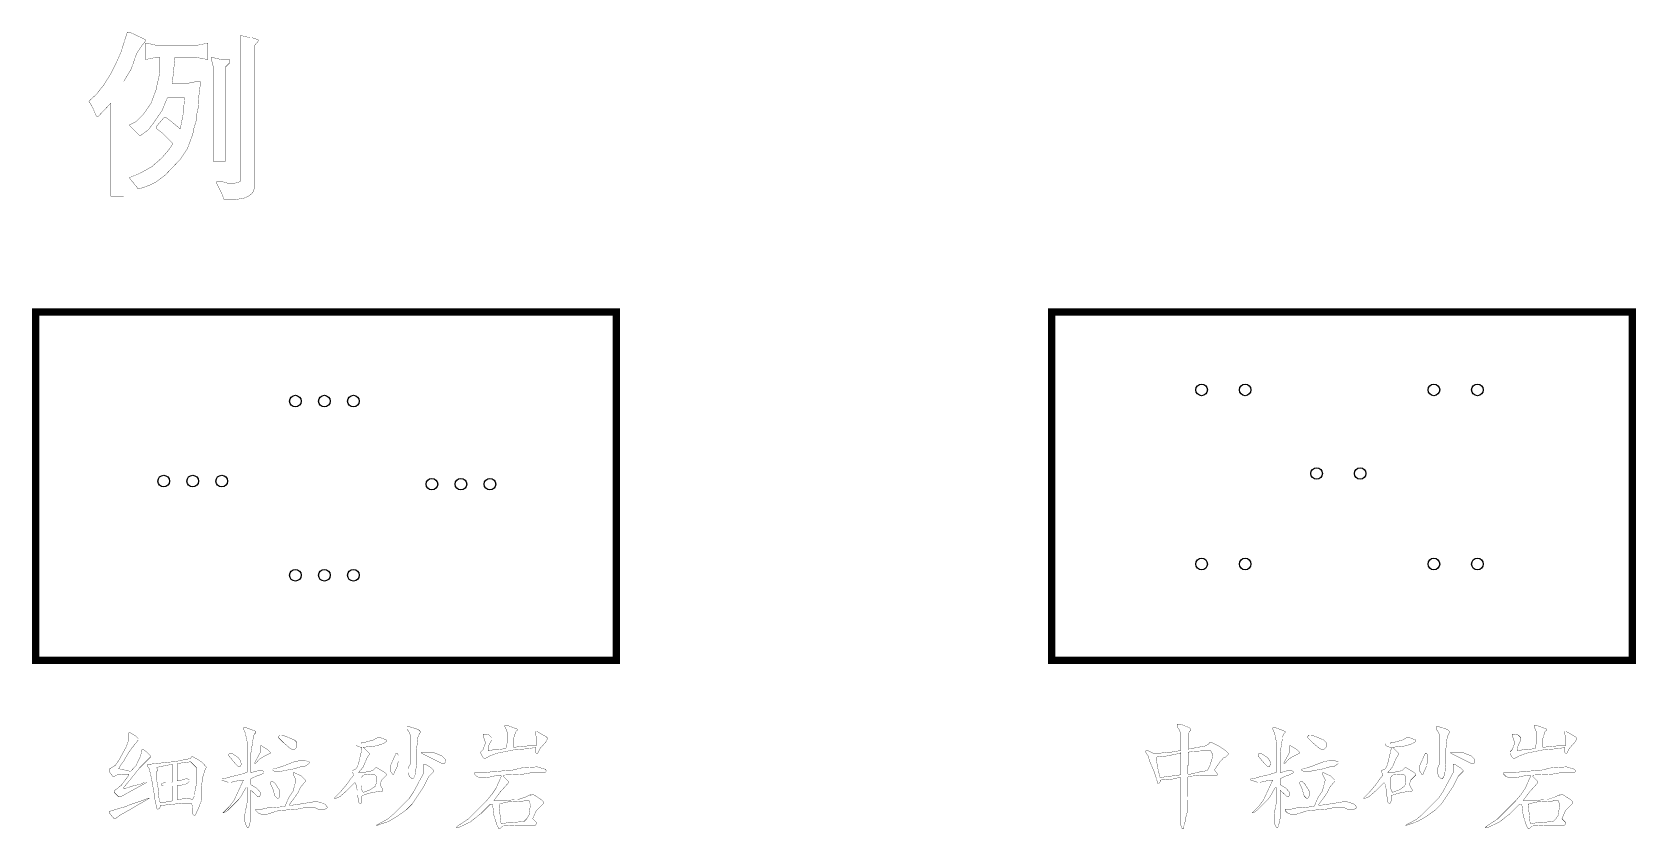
# Model space of a CAD drawing. Extents: x 94 to 452, y -72 to 1042.
# Drawn here: x 211.2 to 266.4, y -25.8 to 1.7 of the extents above; entities that cross this region are included whole.
import ezdxf

# ---------------------------------------------------------------- set-up
doc = ezdxf.new("R2010")
doc.units = 0
doc.header["$MEASUREMENT"] = 0
doc.layers.get('0').update_dxf_attribs({"color": 6})
doc.layers.add('TREE_LAYER', color=7, linetype='Continuous')

# ---------------------------------------------------------------- blocks, each defined once
blk = doc.blocks.new('SUB_BLK_141')
at = {"color": 0}
blk.add_circle((0, 0), 0.5, dxfattribs=at)

msp = doc.modelspace()

# ---------------------------------------------------------------- linework, layer by layer
at = {"layer": 'TREE_LAYER'}
for points, const_width, elevation in [([(214.517847, 1.648452), (214.423729, 1.648452), (214.423729, 1.624922), (214.235494, 1.036687), (214.235494, 1.013158), (214.047259, 0.589628), (213.859023, 0.213158), (213.623729, -0.163313), (213.364906, -0.492725), (213.106082, -0.728019), (213.223729, -0.916254), (213.364906, -1.245666), (213.435494, -1.245666), (213.859023, -0.798607), (213.859023, -0.822137), (213.859023, -3.998607), (214.306082, -3.998607), (214.306082, -0.045666), (214.564906, 0.377863), (214.753141, 0.91904), (214.941376, 1.201393), (215.059023, 1.342569), (215.059023, 1.389628), (214.517847, 1.648452), (214.517847, 1.648452)], 0.01, 966), ([(215.106082, 1.271981), (215.059023, 1.271981), (215.059023, 0.707275), (215.411965, 0.777863), (215.553141, 0.777863), (215.553141, 0.754334), (215.553141, 0.260216), (215.435494, -0.257431), (215.435494, -0.30449), (215.247259, -0.798607), (214.988435, -1.175078), (214.729612, -1.433901), (214.494318, -1.551548), (214.870788, -1.928019), (215.176671, -1.692725), (215.364906, -1.433901), (215.623729, -1.057431), (215.811965, -0.610372), (216.4002, -0.610372), (216.4002, -0.633901), (216.376671, -0.939784), (216.376671, -1.057431), (216.259023, -1.669195), (216.235494, -1.669195), (215.953141, -1.433901), (215.764906, -1.292725), (215.694318, -1.292725), (215.435494, -1.598607), (215.435494, -1.669195), (215.623729, -1.810372), (216.0002, -2.186842), (215.882553, -2.375078), (215.623729, -2.68096), (215.270788, -2.986842), (214.847259, -3.222137), (214.494318, -3.363313), (214.8002, -3.739784), (214.870788, -3.739784), (215.2002, -3.622137), (215.435494, -3.50449), (215.741376, -3.269195), (216.259023, -2.728019), (216.494318, -2.375078), (216.682553, -1.88096), (216.729612, -1.645666), (216.823729, -1.339784), (216.823729, -1.175078), (216.870788, -0.963313), (216.894318, -0.563313), (216.941376, -0.186842), (216.941376, -0.045666), (216.847259, -0.045666), (216.494318, -0.116254), (215.976671, -0.116254), (215.976671, -0.092725), (216.0002, 0.001393), (216.0002, 0.071981), (216.070788, 0.754334), (216.070788, 0.777863), (216.823729, 0.777863), (217.2002, 0.707275), (217.2002, 1.271981), (216.847259, 1.201393), (215.411965, 1.201393), (215.106082, 1.271981), (215.106082, 1.271981)], 0.01, 966), ([(218.353141, 1.530805), (218.329612, 1.530805), (218.329612, -3.48096), (218.306082, -3.50449), (218.141376, -3.551548), (217.882553, -3.551548), (217.717847, -3.50449), (217.506082, -3.50449), (217.506082, -3.551548), (217.694318, -3.928019), (217.764906, -4.116254), (218.164906, -4.116254), (218.447259, -4.069195), (218.611965, -3.998607), (218.753141, -3.88096), (218.823729, -3.692725), (218.823729, 1.201393), (218.941376, 1.342569), (218.941376, 1.389628), (218.729612, 1.460216), (218.659023, 1.460216), (218.353141, 1.530805), (218.353141, 1.530805)], 0.01, 966), ([(217.364906, 0.777863), (217.317847, 0.777863), (217.317847, 0.754334), (217.388435, 0.471981), (217.388435, -2.798607), (217.811965, -2.798607), (217.811965, 0.448452), (217.953141, 0.589628), (217.953141, 0.707275), (217.670788, 0.707275), (217.364906, 0.777863), (217.364906, 0.777863)], 0.01, 966), ([(211.275441, -7.990312), (231.275441, -7.990312), (231.275441, -19.990312), (211.275441, -19.990312), (211.275441, -7.990312)], 0.25, 64), ([(246.275441, -7.990312), (266.275441, -7.990312), (266.275441, -19.990312), (246.275441, -19.990312), (246.275441, -7.990312)], 0.25, 64), ([(214.528194, -22.486878), (214.481135, -22.486878), (214.481135, -22.737858), (214.387017, -22.988838), (214.136037, -23.44374), (214.010547, -23.616289), (213.806625, -23.74178), (213.806625, -23.820211), (213.932116, -23.99276), (213.979174, -23.99276), (214.057606, -23.945701), (214.261527, -23.914329), (214.324272, -23.914329), (214.481135, -23.914329), (214.481135, -23.945701), (214.449763, -23.99276), (214.230155, -24.290799), (213.979174, -24.494721), (213.979174, -24.54178), (214.136037, -24.698642), (214.183096, -24.698642), (214.277214, -24.651584), (215.108586, -24.196682), (215.014468, -24.196682), (214.936037, -24.24374), (214.747802, -24.290799), (214.716429, -24.290799), (214.324272, -24.416289), (214.308586, -24.400603), (214.308586, -24.369231), (214.481135, -24.165309), (214.857606, -23.694721), (215.234076, -23.31825), (215.234076, -23.286878), (215.0929, -23.145701), (214.983096, -23.06727), (214.936037, -23.06727), (214.888978, -23.286878), (214.732116, -23.616289), (214.54388, -23.820211), (214.136037, -23.726093), (214.151723, -23.679035), (214.308586, -23.459427), (214.481135, -23.161387), (214.606625, -22.988838), (214.810547, -22.737858), (214.810547, -22.690799), (214.716429, -22.596682), (214.528194, -22.486878), (214.528194, -22.486878)], 0.01, 880), ([(218.528194, -22.314329), (218.434076, -22.314329), (218.434076, -22.361387), (218.496821, -22.502564), (218.559567, -22.800603), (218.559567, -23.851584), (218.308586, -23.930015), (218.041919, -23.99276), (218.010547, -23.99276), (217.900743, -24.039819), (217.681135, -24.071191), (217.681135, -24.11825), (217.916429, -24.196682), (217.994861, -24.196682), (218.339959, -24.11825), (218.434076, -24.11825), (218.104665, -24.824133), (217.932116, -25.04374), (217.728194, -25.247662), (217.759567, -25.247662), (217.885057, -25.169231), (218.277214, -24.777074), (218.355645, -24.66727), (218.512508, -24.384917), (218.528194, -24.369231), (218.54388, -24.369231), (218.559567, -24.369231), (218.559567, -24.886878), (218.481135, -25.294721), (218.481135, -25.545701), (218.512508, -25.655505), (218.559567, -25.749623), (218.606625, -25.749623), (218.637998, -25.671191), (218.685057, -25.451584), (218.685057, -24.463348), (218.685057, -24.463348), (218.936037, -24.698642), (218.983096, -24.698642), (219.014468, -24.620211), (219.014468, -24.54178), (218.888978, -24.400603), (218.685057, -24.275113), (218.685057, -24.071191), (218.888978, -23.977074), (219.030155, -23.930015), (219.139959, -23.86727), (219.139959, -23.820211), (219.061527, -23.788838), (218.96741, -23.788838), (218.732116, -23.851584), (218.700743, -23.86727), (218.685057, -23.851584), (218.685057, -23.208446), (218.763488, -22.706486), (218.763488, -22.64374), (218.810547, -22.533936), (218.857606, -22.486878), (218.857606, -22.439819), (218.653684, -22.361387), (218.528194, -22.314329), (218.528194, -22.314329)], 0.01, 880), ([(219.751723, -22.565309), (219.688978, -22.565309), (219.641919, -22.612368), (219.641919, -22.659427), (219.814468, -22.831976), (220.049763, -23.035897), (220.14388, -23.06727), (220.190939, -23.06727), (220.26937, -22.988838), (220.26937, -22.816289), (220.190939, -22.737858), (219.8929, -22.612368), (219.751723, -22.565309), (219.751723, -22.565309)], 0.01, 880), ([(224.159567, -22.282956), (224.065449, -22.282956), (224.065449, -22.361387), (224.14388, -22.471191), (224.190939, -22.596682), (224.190939, -23.569231), (224.14388, -23.616289), (224.112508, -23.726093), (224.112508, -23.86727), (224.14388, -23.99276), (224.237998, -24.071191), (224.26937, -24.071191), (224.316429, -24.024133), (224.363488, -23.882956), (224.379174, -23.679035), (224.394861, -23.553544), (224.394861, -23.06727), (224.441919, -22.64374), (224.488978, -22.533936), (224.520351, -22.486878), (224.520351, -22.439819), (224.473292, -22.39276), (224.410547, -22.361387), (224.159567, -22.282956), (224.159567, -22.282956)], 0.01, 880), ([(227.532116, -22.235897), (227.437998, -22.235897), (227.437998, -22.282956), (227.485057, -22.377074), (227.516429, -22.471191), (227.516429, -22.831976), (227.46937, -23.035897), (227.171331, -23.06727), (227.077214, -23.06727), (226.857606, -23.114329), (226.857606, -23.098642), (226.888978, -22.910407), (226.983096, -22.737858), (226.983096, -22.659427), (226.888978, -22.565309), (226.747802, -22.533936), (226.685057, -22.533936), (226.685057, -22.580995), (226.763488, -22.816289), (226.763488, -22.863348), (226.685057, -23.06727), (226.606625, -23.145701), (226.606625, -23.19276), (226.66937, -23.31825), (226.716429, -23.365309), (226.779174, -23.365309), (226.920351, -23.286878), (227.171331, -23.19276), (227.798782, -23.06727), (228.300743, -23.035897), (228.473292, -22.988838), (228.488978, -22.988838), (228.488978, -23.161387), (228.520351, -23.19276), (228.56741, -23.19276), (228.645841, -23.035897), (228.865449, -22.784917), (228.896821, -22.706486), (228.896821, -22.659427), (228.865449, -22.628054), (228.536037, -22.439819), (228.488978, -22.439819), (228.488978, -22.502564), (228.520351, -22.64374), (228.520351, -22.94178), (228.520351, -22.94178), (228.222312, -22.94178), (227.736037, -22.988838), (227.736037, -22.973152), (227.736037, -22.690799), (227.814468, -22.439819), (227.861527, -22.408446), (227.861527, -22.361387), (227.532116, -22.235897), (227.532116, -22.235897)], 0.01, 880), ([(250.705641, -22.188838), (250.595837, -22.188838), (250.595837, -22.282956), (250.674268, -22.39276), (250.721327, -22.51825), (250.721327, -23.082956), (250.721327, -23.098642), (250.360543, -23.161387), (250.250739, -23.161387), (249.999759, -23.19276), (249.764465, -23.19276), (249.607602, -23.114329), (249.513484, -23.114329), (249.513484, -23.161387), (249.607602, -23.302564), (249.638974, -23.44374), (249.811523, -23.851584), (249.937014, -24.24374), (249.984072, -24.228054), (250.015445, -24.165309), (250.015445, -24.11825), (250.423288, -24.086878), (250.62721, -24.039819), (250.705641, -24.024133), (250.721327, -24.039819), (250.721327, -25.671191), (250.768386, -25.796682), (250.815445, -25.796682), (250.815445, -25.733936), (250.846818, -25.639819), (250.893876, -25.451584), (250.893876, -25.404525), (250.940935, -25.231976), (250.956621, -24.024133), (250.987994, -23.99276), (251.442896, -23.945701), (251.976229, -23.945701), (251.976229, -23.898642), (251.897798, -23.788838), (251.897798, -23.74178), (252.070347, -23.490799), (252.195837, -23.349623), (252.258582, -23.333936), (252.3527, -23.239819), (252.3527, -23.19276), (252.258582, -23.098642), (252.023288, -22.94178), (251.772308, -22.816289), (251.725249, -22.816289), (251.67819, -22.879035), (251.568386, -22.94178), (250.987994, -23.051584), (250.972308, -23.051584), (250.972308, -22.565309), (251.019367, -22.439819), (251.066425, -22.408446), (251.066425, -22.361387), (251.019367, -22.314329), (250.940935, -22.282956), (250.705641, -22.188838), (250.705641, -22.188838)], 0.01, 881), ([(253.984072, -22.314329), (253.889955, -22.314329), (253.889955, -22.361387), (253.9527, -22.502564), (254.015445, -22.800603), (254.015445, -23.851584), (253.764465, -23.930015), (253.497798, -23.99276), (253.466425, -23.99276), (253.356621, -24.039819), (253.137014, -24.071191), (253.137014, -24.11825), (253.372308, -24.196682), (253.450739, -24.196682), (253.795837, -24.11825), (253.889955, -24.11825), (253.560543, -24.824133), (253.387994, -25.04374), (253.184072, -25.247662), (253.215445, -25.247662), (253.340935, -25.169231), (253.733092, -24.777074), (253.811523, -24.66727), (253.968386, -24.384917), (253.984072, -24.369231), (253.999759, -24.369231), (254.015445, -24.369231), (254.015445, -24.886878), (253.937014, -25.294721), (253.937014, -25.545701), (253.968386, -25.655505), (254.015445, -25.749623), (254.062504, -25.749623), (254.093876, -25.671191), (254.140935, -25.451584), (254.140935, -24.463348), (254.140935, -24.463348), (254.391916, -24.698642), (254.438974, -24.698642), (254.470347, -24.620211), (254.470347, -24.54178), (254.344857, -24.400603), (254.140935, -24.275113), (254.140935, -24.071191), (254.344857, -23.977074), (254.486033, -23.930015), (254.595837, -23.86727), (254.595837, -23.820211), (254.517406, -23.788838), (254.423288, -23.788838), (254.187994, -23.851584), (254.156621, -23.86727), (254.140935, -23.851584), (254.140935, -23.208446), (254.219367, -22.706486), (254.219367, -22.64374), (254.266425, -22.533936), (254.313484, -22.486878), (254.313484, -22.439819), (254.109563, -22.361387), (253.984072, -22.314329), (253.984072, -22.314329)], 0.01, 881), ([(255.207602, -22.565309), (255.144857, -22.565309), (255.097798, -22.612368), (255.097798, -22.659427), (255.270347, -22.831976), (255.505641, -23.035897), (255.599759, -23.06727), (255.646818, -23.06727), (255.725249, -22.988838), (255.725249, -22.816289), (255.646818, -22.737858), (255.348778, -22.612368), (255.207602, -22.565309), (255.207602, -22.565309)], 0.01, 881), ([(259.615445, -22.282956), (259.521327, -22.282956), (259.521327, -22.361387), (259.599759, -22.471191), (259.646818, -22.596682), (259.646818, -23.569231), (259.599759, -23.616289), (259.568386, -23.726093), (259.568386, -23.86727), (259.599759, -23.99276), (259.693876, -24.071191), (259.725249, -24.071191), (259.772308, -24.024133), (259.819367, -23.882956), (259.835053, -23.679035), (259.850739, -23.553544), (259.850739, -23.06727), (259.897798, -22.64374), (259.944857, -22.533936), (259.976229, -22.486878), (259.976229, -22.439819), (259.92917, -22.39276), (259.866425, -22.361387), (259.615445, -22.282956), (259.615445, -22.282956)], 0.01, 881), ([(262.987994, -22.235897), (262.893876, -22.235897), (262.893876, -22.282956), (262.940935, -22.377074), (262.972308, -22.471191), (262.972308, -22.831976), (262.925249, -23.035897), (262.62721, -23.06727), (262.533092, -23.06727), (262.313484, -23.114329), (262.313484, -23.098642), (262.344857, -22.910407), (262.438974, -22.737858), (262.438974, -22.659427), (262.344857, -22.565309), (262.20368, -22.533936), (262.140935, -22.533936), (262.140935, -22.580995), (262.219367, -22.816289), (262.219367, -22.863348), (262.140935, -23.06727), (262.062504, -23.145701), (262.062504, -23.19276), (262.125249, -23.31825), (262.172308, -23.365309), (262.235053, -23.365309), (262.376229, -23.286878), (262.62721, -23.19276), (263.254661, -23.06727), (263.756621, -23.035897), (263.92917, -22.988838), (263.944857, -22.988838), (263.944857, -23.161387), (263.976229, -23.19276), (264.023288, -23.19276), (264.101719, -23.035897), (264.321327, -22.784917), (264.3527, -22.706486), (264.3527, -22.659427), (264.321327, -22.628054), (263.991916, -22.439819), (263.944857, -22.439819), (263.944857, -22.502564), (263.976229, -22.64374), (263.976229, -22.94178), (263.976229, -22.94178), (263.67819, -22.94178), (263.191916, -22.988838), (263.191916, -22.973152), (263.191916, -22.690799), (263.270347, -22.439819), (263.317406, -22.408446), (263.317406, -22.361387), (262.987994, -22.235897), (262.987994, -22.235897)], 0.01, 881), ([(218.026233, -23.19276), (217.979174, -23.19276), (217.932116, -23.224133), (217.932116, -23.286878), (218.151723, -23.553544), (218.261527, -23.663348), (218.308586, -23.663348), (218.355645, -23.584917), (218.339959, -23.475113), (218.261527, -23.349623), (218.026233, -23.19276), (218.026233, -23.19276)], 0.01, 880), ([(219.061527, -22.94178), (219.014468, -22.94178), (219.014468, -23.161387), (218.810547, -23.537858), (218.857606, -23.537858), (218.983096, -23.396682), (219.108586, -23.31825), (219.359567, -23.19276), (219.359567, -23.161387), (219.265449, -23.06727), (219.061527, -22.94178), (219.061527, -22.94178)], 0.01, 880), ([(223.155645, -22.659427), (223.045841, -22.659427), (222.904665, -22.737858), (222.622312, -22.816289), (222.512508, -22.816289), (222.481135, -22.863348), (222.308586, -22.863348), (222.308586, -22.910407), (222.402704, -22.973152), (222.512508, -22.988838), (222.512508, -23.051584), (222.434076, -23.380995), (222.434076, -23.412368), (222.355645, -23.663348), (222.2929, -23.74178), (222.183096, -23.788838), (222.183096, -23.835897), (222.230155, -23.945701), (222.104665, -24.102564), (222.010547, -24.24374), (221.759567, -24.54178), (221.555645, -24.745701), (221.602704, -24.745701), (221.665449, -24.730015), (221.759567, -24.682956), (221.994861, -24.479035), (222.261527, -24.212368), (222.277214, -24.212368), (222.308586, -24.275113), (222.324272, -24.369231), (222.355645, -24.479035), (222.355645, -24.635897), (222.387017, -24.761387), (222.387017, -24.871191), (222.434076, -24.91825), (222.481135, -24.91825), (222.512508, -24.839819), (222.512508, -24.66727), (222.528194, -24.651584), (222.653684, -24.604525), (222.888978, -24.54178), (223.234076, -24.494721), (223.234076, -24.447662), (223.139959, -24.275113), (223.187017, -24.11825), (223.359567, -23.945701), (223.359567, -23.914329), (223.296821, -23.851584), (223.030155, -23.694721), (222.983096, -23.694721), (222.888978, -23.788838), (222.779174, -23.820211), (222.716429, -23.820211), (222.575253, -23.86727), (222.402704, -23.86727), (222.402704, -23.851584), (222.559567, -23.663348), (222.685057, -23.365309), (222.763488, -23.239819), (222.763488, -23.19276), (222.559567, -22.988838), (222.700743, -22.973152), (222.998782, -22.94178), (223.249763, -22.863348), (223.359567, -22.784917), (223.359567, -22.737858), (223.155645, -22.659427), (223.155645, -22.659427)], 0.01, 880), ([(223.736037, -23.19276), (223.688978, -23.19276), (223.485057, -23.647662), (223.485057, -23.788838), (223.563488, -23.914329), (223.610547, -23.914329), (223.626233, -23.86727), (223.736037, -23.631976), (223.736037, -23.600603), (223.76741, -23.475113), (223.76741, -23.271191), (223.736037, -23.19276), (223.736037, -23.19276)], 0.01, 880), ([(224.959567, -23.161387), (224.56741, -23.161387), (224.56741, -23.19276), (225.257606, -23.537858), (225.36741, -23.537858), (225.398782, -23.459427), (225.398782, -23.412368), (225.273292, -23.286878), (224.959567, -23.161387), (224.959567, -23.161387)], 0.01, 880), ([(250.705641, -23.19276), (250.721327, -23.177074), (250.721327, -23.19276), (250.721327, -23.930015), (250.611523, -23.961387), (250.235053, -23.99276), (250.015445, -24.039819), (249.999759, -24.008446), (249.937014, -23.74178), (249.889955, -23.475113), (249.889955, -23.333936), (249.905641, -23.31825), (250.250739, -23.286878), (250.705641, -23.19276), (250.705641, -23.19276)], 0.01, 881), ([(251.42721, -23.114329), (251.42721, -23.114329), (251.756621, -23.114329), (251.80368, -23.208446), (251.819367, -23.224133), (251.80368, -23.365309), (251.725249, -23.616289), (251.646818, -23.773152), (251.615445, -23.788838), (251.505641, -23.820211), (251.442896, -23.820211), (251.050739, -23.914329), (250.972308, -23.914329), (250.956621, -23.898642), (250.956621, -23.616289), (250.972308, -23.616289), (250.972308, -23.161387), (251.113484, -23.130015), (251.42721, -23.114329), (251.42721, -23.114329)], 0.01, 881), ([(253.482112, -23.19276), (253.435053, -23.19276), (253.387994, -23.224133), (253.387994, -23.286878), (253.607602, -23.553544), (253.717406, -23.663348), (253.764465, -23.663348), (253.811523, -23.584917), (253.795837, -23.475113), (253.717406, -23.349623), (253.482112, -23.19276), (253.482112, -23.19276)], 0.01, 881), ([(254.517406, -22.94178), (254.470347, -22.94178), (254.470347, -23.161387), (254.266425, -23.537858), (254.313484, -23.537858), (254.438974, -23.396682), (254.564465, -23.31825), (254.815445, -23.19276), (254.815445, -23.161387), (254.721327, -23.06727), (254.517406, -22.94178), (254.517406, -22.94178)], 0.01, 881), ([(258.611523, -22.659427), (258.501719, -22.659427), (258.360543, -22.737858), (258.07819, -22.816289), (257.968386, -22.816289), (257.937014, -22.863348), (257.764465, -22.863348), (257.764465, -22.910407), (257.858582, -22.973152), (257.968386, -22.988838), (257.968386, -23.051584), (257.889955, -23.380995), (257.889955, -23.412368), (257.811523, -23.663348), (257.748778, -23.74178), (257.638974, -23.788838), (257.638974, -23.835897), (257.686033, -23.945701), (257.560543, -24.102564), (257.466425, -24.24374), (257.215445, -24.54178), (257.011523, -24.745701), (257.058582, -24.745701), (257.121327, -24.730015), (257.215445, -24.682956), (257.450739, -24.479035), (257.717406, -24.212368), (257.733092, -24.212368), (257.764465, -24.275113), (257.780151, -24.369231), (257.811523, -24.479035), (257.811523, -24.635897), (257.842896, -24.761387), (257.842896, -24.871191), (257.889955, -24.91825), (257.937014, -24.91825), (257.968386, -24.839819), (257.968386, -24.66727), (257.984072, -24.651584), (258.109563, -24.604525), (258.344857, -24.54178), (258.689955, -24.494721), (258.689955, -24.447662), (258.595837, -24.275113), (258.642896, -24.11825), (258.815445, -23.945701), (258.815445, -23.914329), (258.7527, -23.851584), (258.486033, -23.694721), (258.438974, -23.694721), (258.344857, -23.788838), (258.235053, -23.820211), (258.172308, -23.820211), (258.031131, -23.86727), (257.858582, -23.86727), (257.858582, -23.851584), (258.015445, -23.663348), (258.140935, -23.365309), (258.219367, -23.239819), (258.219367, -23.19276), (258.015445, -22.988838), (258.156621, -22.973152), (258.454661, -22.94178), (258.705641, -22.863348), (258.815445, -22.784917), (258.815445, -22.737858), (258.611523, -22.659427), (258.611523, -22.659427)], 0.01, 881), ([(259.191916, -23.19276), (259.144857, -23.19276), (258.940935, -23.647662), (258.940935, -23.788838), (259.019367, -23.914329), (259.066425, -23.914329), (259.082112, -23.86727), (259.191916, -23.631976), (259.191916, -23.600603), (259.223288, -23.475113), (259.223288, -23.271191), (259.191916, -23.19276), (259.191916, -23.19276)], 0.01, 881), ([(260.415445, -23.161387), (260.023288, -23.161387), (260.023288, -23.19276), (260.713484, -23.537858), (260.823288, -23.537858), (260.854661, -23.459427), (260.854661, -23.412368), (260.72917, -23.286878), (260.415445, -23.161387), (260.415445, -23.161387)], 0.01, 881), ([(216.6929, -23.31825), (216.645841, -23.31825), (216.614468, -23.365309), (216.457606, -23.412368), (216.410547, -23.412368), (216.049763, -23.490799), (215.971331, -23.490799), (215.234076, -23.569231), (215.234076, -23.584917), (215.234076, -23.584917), (215.202704, -23.569231), (215.139959, -23.569231), (215.139959, -23.663348), (215.187017, -23.726093), (215.265449, -24.071191), (215.375253, -24.698642), (215.390939, -24.855505), (215.437998, -25.028054), (215.437998, -25.075113), (215.46937, -25.122172), (215.532116, -25.106486), (215.563488, -25.04374), (215.563488, -24.996682), (216.316429, -24.91825), (216.645841, -24.91825), (216.6929, -25.106486), (216.6929, -25.294721), (216.724272, -25.326093), (216.771331, -25.326093), (216.896821, -25.059427), (216.928194, -24.965309), (216.990939, -24.808446), (216.990939, -24.306486), (217.006625, -24.180995), (217.037998, -23.99276), (217.116429, -23.74178), (217.147802, -23.694721), (217.147802, -23.663348), (217.006625, -23.506486), (216.865449, -23.412368), (216.6929, -23.31825), (216.6929, -23.31825)], 0.01, 880), ([(215.924272, -23.584917), (215.939959, -23.584917), (215.987017, -23.584917), (215.987017, -24.180995), (215.955645, -24.196682), (215.751723, -24.196682), (215.688978, -24.212368), (215.610547, -24.24374), (215.610547, -24.290799), (215.673292, -24.322172), (215.955645, -24.322172), (215.955645, -24.322172), (215.987017, -24.322172), (215.987017, -24.824133), (215.955645, -24.839819), (215.830155, -24.871191), (215.783096, -24.871191), (215.563488, -24.902564), (215.516429, -24.714329), (215.485057, -24.337858), (215.437998, -24.102564), (215.437998, -23.820211), (215.485057, -23.788838), (215.485057, -23.74178), (215.437998, -23.694721), (215.453684, -23.679035), (215.751723, -23.616289), (215.924272, -23.584917), (215.924272, -23.584917)], 0.01, 880), ([(216.583096, -23.490799), (216.614468, -23.490799), (216.81839, -23.694721), (216.81839, -24.212368), (216.739959, -24.620211), (216.739959, -24.66727), (216.677214, -24.79276), (216.551723, -24.745701), (216.473292, -24.745701), (216.159567, -24.79276), (216.14388, -24.777074), (216.14388, -24.306486), (216.159567, -24.290799), (216.300743, -24.290799), (216.488978, -24.24374), (216.56741, -24.165309), (216.56741, -24.11825), (216.488978, -24.071191), (216.457606, -24.071191), (216.300743, -24.11825), (216.253684, -24.11825), (216.159567, -24.149623), (216.14388, -24.133936), (216.14388, -23.553544), (216.222312, -23.537858), (216.583096, -23.490799), (216.583096, -23.490799)], 0.01, 880), ([(220.551723, -23.44374), (220.379174, -23.44374), (220.253684, -23.475113), (220.175253, -23.490799), (219.76741, -23.647662), (219.626233, -23.694721), (219.437998, -23.74178), (219.437998, -23.788838), (219.516429, -23.820211), (219.704665, -23.820211), (219.939959, -23.773152), (220.128194, -23.74178), (220.394861, -23.663348), (220.520351, -23.663348), (220.645841, -23.584917), (220.6929, -23.537858), (220.6929, -23.490799), (220.551723, -23.44374), (220.551723, -23.44374)], 0.01, 880), ([(224.6929, -23.569231), (224.645841, -23.569231), (224.645841, -23.86727), (224.300743, -24.510407), (224.14388, -24.745701), (223.579174, -25.310407), (223.390939, -25.46727), (223.014468, -25.671191), (223.061527, -25.671191), (223.422312, -25.545701), (223.720351, -25.373152), (224.049763, -25.137858), (224.237998, -24.949623), (224.645841, -24.337858), (224.81839, -23.99276), (224.990939, -23.820211), (224.990939, -23.788838), (224.896821, -23.694721), (224.6929, -23.569231), (224.6929, -23.569231)], 0.01, 880), ([(228.551723, -23.663348), (228.034076, -23.694721), (227.641919, -23.788838), (227.532116, -23.788838), (227.139959, -23.820211), (227.014468, -23.820211), (226.810547, -23.86727), (226.387017, -23.86727), (226.387017, -23.914329), (226.465449, -23.99276), (226.590939, -24.039819), (226.794861, -24.039819), (227.21839, -23.945701), (227.296821, -23.945701), (227.312508, -23.99276), (227.139959, -24.384917), (226.983096, -24.620211), (226.810547, -24.824133), (226.16741, -25.46727), (225.806625, -25.702564), (225.759567, -25.749623), (225.853684, -25.749623), (226.245841, -25.561387), (226.622312, -25.263348), (226.936037, -24.949623), (227.014468, -24.965309), (227.061527, -25.34178), (227.171331, -25.686878), (227.234076, -25.796682), (227.265449, -25.796682), (227.359567, -25.702564), (227.877214, -25.671191), (228.488978, -25.671191), (228.520351, -25.624133), (228.520351, -25.577074), (228.394861, -25.451584), (228.520351, -25.169231), (228.771331, -24.91825), (228.771331, -24.871191), (228.6929, -24.79276), (228.426233, -24.620211), (228.363488, -24.620211), (228.316429, -24.651584), (228.316429, -24.620211), (228.159567, -24.698642), (227.877214, -24.79276), (227.783096, -24.79276), (227.46937, -24.824133), (227.077214, -24.824133), (227.061527, -24.824133), (227.265449, -24.54178), (227.563488, -24.212368), (227.563488, -24.165309), (227.390939, -23.99276), (227.406625, -23.945701), (228.065449, -23.914329), (228.332116, -23.86727), (228.81839, -23.86727), (228.865449, -23.820211), (228.865449, -23.788838), (228.81839, -23.74178), (228.551723, -23.663348), (228.551723, -23.663348)], 0.01, 880), ([(256.007602, -23.44374), (255.835053, -23.44374), (255.709563, -23.475113), (255.631131, -23.490799), (255.223288, -23.647662), (255.082112, -23.694721), (254.893876, -23.74178), (254.893876, -23.788838), (254.972308, -23.820211), (255.160543, -23.820211), (255.395837, -23.773152), (255.584072, -23.74178), (255.850739, -23.663348), (255.976229, -23.663348), (256.101719, -23.584917), (256.148778, -23.537858), (256.148778, -23.490799), (256.007602, -23.44374), (256.007602, -23.44374)], 0.01, 881), ([(260.148778, -23.569231), (260.101719, -23.569231), (260.101719, -23.86727), (259.756621, -24.510407), (259.599759, -24.745701), (259.035053, -25.310407), (258.846818, -25.46727), (258.470347, -25.671191), (258.517406, -25.671191), (258.87819, -25.545701), (259.176229, -25.373152), (259.505641, -25.137858), (259.693876, -24.949623), (260.101719, -24.337858), (260.274268, -23.99276), (260.446818, -23.820211), (260.446818, -23.788838), (260.3527, -23.694721), (260.148778, -23.569231), (260.148778, -23.569231)], 0.01, 881), ([(264.007602, -23.663348), (263.489955, -23.694721), (263.097798, -23.788838), (262.987994, -23.788838), (262.595837, -23.820211), (262.470347, -23.820211), (262.266425, -23.86727), (261.842896, -23.86727), (261.842896, -23.914329), (261.921327, -23.99276), (262.046818, -24.039819), (262.250739, -24.039819), (262.674268, -23.945701), (262.7527, -23.945701), (262.768386, -23.99276), (262.595837, -24.384917), (262.438974, -24.620211), (262.266425, -24.824133), (261.623288, -25.46727), (261.262504, -25.702564), (261.215445, -25.749623), (261.309563, -25.749623), (261.701719, -25.561387), (262.07819, -25.263348), (262.391916, -24.949623), (262.470347, -24.965309), (262.517406, -25.34178), (262.62721, -25.686878), (262.689955, -25.796682), (262.721327, -25.796682), (262.815445, -25.702564), (263.333092, -25.671191), (263.944857, -25.671191), (263.976229, -25.624133), (263.976229, -25.577074), (263.850739, -25.451584), (263.976229, -25.169231), (264.22721, -24.91825), (264.22721, -24.871191), (264.148778, -24.79276), (263.882112, -24.620211), (263.819367, -24.620211), (263.772308, -24.651584), (263.772308, -24.620211), (263.615445, -24.698642), (263.333092, -24.79276), (263.238974, -24.79276), (262.925249, -24.824133), (262.533092, -24.824133), (262.517406, -24.824133), (262.721327, -24.54178), (263.019367, -24.212368), (263.019367, -24.165309), (262.846818, -23.99276), (262.862504, -23.945701), (263.521327, -23.914329), (263.787994, -23.86727), (264.274268, -23.86727), (264.321327, -23.820211), (264.321327, -23.788838), (264.274268, -23.74178), (264.007602, -23.663348), (264.007602, -23.663348)], 0.01, 881), ([(220.190939, -23.86727), (220.14388, -23.86727), (220.14388, -23.914329), (220.237998, -24.102564), (220.237998, -24.133936), (220.14388, -24.494721), (219.987017, -24.730015), (219.861527, -25.028054), (219.390939, -25.075113), (219.265449, -25.075113), (219.061527, -25.122172), (218.857606, -25.122172), (218.857606, -25.169231), (218.936037, -25.247662), (219.045841, -25.294721), (219.249763, -25.294721), (219.641919, -25.169231), (220.26937, -25.122172), (220.504665, -25.075113), (220.912508, -25.075113), (221.006625, -25.122172), (221.241919, -25.122172), (221.320351, -25.075113), (221.320351, -25.04374), (221.241919, -24.949623), (221.163488, -24.91825), (221.006625, -24.871191), (220.834076, -24.871191), (220.347802, -24.949623), (220.26937, -24.949623), (220.065449, -24.996682), (220.01839, -24.980995), (220.01839, -24.949623), (220.14388, -24.79276), (220.316429, -24.54178), (220.394861, -24.369231), (220.56741, -24.165309), (220.56741, -24.11825), (220.426233, -23.977074), (220.190939, -23.86727), (220.190939, -23.86727)], 0.01, 880), ([(219.437998, -24.165309), (219.390939, -24.165309), (219.359567, -24.196682), (219.359567, -24.24374), (219.437998, -24.400603), (219.516429, -24.66727), (219.594861, -24.745701), (219.641919, -24.745701), (219.688978, -24.66727), (219.688978, -24.494721), (219.532116, -24.24374), (219.437998, -24.165309), (219.437998, -24.165309)], 0.01, 880), ([(222.888978, -23.914329), (222.936037, -23.914329), (223.014468, -23.99276), (223.014468, -24.180995), (222.983096, -24.322172), (222.810547, -24.447662), (222.559567, -24.54178), (222.512508, -24.463348), (222.481135, -24.306486), (222.481135, -24.039819), (222.559567, -23.945701), (222.888978, -23.914329), (222.888978, -23.914329)], 0.01, 880), ([(255.646818, -23.86727), (255.599759, -23.86727), (255.599759, -23.914329), (255.693876, -24.102564), (255.693876, -24.133936), (255.599759, -24.494721), (255.442896, -24.730015), (255.317406, -25.028054), (254.846818, -25.075113), (254.721327, -25.075113), (254.517406, -25.122172), (254.313484, -25.122172), (254.313484, -25.169231), (254.391916, -25.247662), (254.501719, -25.294721), (254.705641, -25.294721), (255.097798, -25.169231), (255.725249, -25.122172), (255.960543, -25.075113), (256.368386, -25.075113), (256.462504, -25.122172), (256.697798, -25.122172), (256.776229, -25.075113), (256.776229, -25.04374), (256.697798, -24.949623), (256.619367, -24.91825), (256.462504, -24.871191), (256.289955, -24.871191), (255.80368, -24.949623), (255.725249, -24.949623), (255.521327, -24.996682), (255.474268, -24.980995), (255.474268, -24.949623), (255.599759, -24.79276), (255.772308, -24.54178), (255.850739, -24.369231), (256.023288, -24.165309), (256.023288, -24.11825), (255.882112, -23.977074), (255.646818, -23.86727), (255.646818, -23.86727)], 0.01, 881), ([(254.893876, -24.165309), (254.846818, -24.165309), (254.815445, -24.196682), (254.815445, -24.24374), (254.893876, -24.400603), (254.972308, -24.66727), (255.050739, -24.745701), (255.097798, -24.745701), (255.144857, -24.66727), (255.144857, -24.494721), (254.987994, -24.24374), (254.893876, -24.165309), (254.893876, -24.165309)], 0.01, 881), ([(258.344857, -23.914329), (258.391916, -23.914329), (258.470347, -23.99276), (258.470347, -24.180995), (258.438974, -24.322172), (258.266425, -24.447662), (258.015445, -24.54178), (257.968386, -24.463348), (257.937014, -24.306486), (257.937014, -24.039819), (258.015445, -23.945701), (258.344857, -23.914329), (258.344857, -23.914329)], 0.01, 881), ([(215.187017, -24.745701), (215.139959, -24.745701), (214.951723, -24.824133), (214.528194, -24.965309), (214.261527, -25.075113), (214.214468, -25.075113), (213.806625, -25.200603), (213.806625, -25.247662), (213.963488, -25.435897), (213.979174, -25.451584), (214.010547, -25.451584), (214.183096, -25.326093), (214.54388, -25.122172), (215.187017, -24.745701), (215.187017, -24.745701)], 0.01, 880), ([(228.081135, -24.839819), (228.096821, -24.824133), (228.26937, -24.824133), (228.285057, -24.855505), (228.316429, -24.980995), (228.26937, -25.326093), (228.190939, -25.451584), (228.096821, -25.545701), (227.720351, -25.577074), (227.594861, -25.577074), (227.312508, -25.624133), (227.296821, -25.561387), (227.234076, -24.965309), (227.265449, -24.933936), (227.547802, -24.871191), (228.081135, -24.839819), (228.081135, -24.839819)], 0.01, 880), ([(263.537014, -24.839819), (263.5527, -24.824133), (263.725249, -24.824133), (263.740935, -24.855505), (263.772308, -24.980995), (263.725249, -25.326093), (263.646818, -25.451584), (263.5527, -25.545701), (263.176229, -25.577074), (263.050739, -25.577074), (262.768386, -25.624133), (262.7527, -25.561387), (262.689955, -24.965309), (262.721327, -24.933936), (263.00368, -24.871191), (263.537014, -24.839819), (263.537014, -24.839819)], 0.01, 881)]:
    msp.add_lwpolyline(points, dxfattribs=dict(at, const_width=const_width, elevation=elevation))

# ---------------------------------------------------------------- block references
at = {"layer": 'TREE_LAYER', "xscale": 0.4, "yscale": 0.4}
for p in [(251.440006, -10.674282), (252.940006, -10.674282), (259.440006, -10.674282), (260.940006, -10.674282), (220.220244, -11.061471), (221.220244, -11.061471), (222.220244, -11.061471), (215.684294, -13.817286), (216.684294, -13.817286), (217.684294, -13.817286), (224.923274, -13.922874), (225.923274, -13.922874), (226.923274, -13.922874), (255.400835, -13.556066), (256.900835, -13.556066), (251.440006, -16.674282), (252.940006, -16.674282), (259.440006, -16.674282), (260.940006, -16.674282), (220.220244, -17.061471), (221.220244, -17.061471), (222.220244, -17.061471)]:
    msp.add_blockref('SUB_BLK_141', p, dxfattribs=at)

doc.saveas('drawing.dxf')
